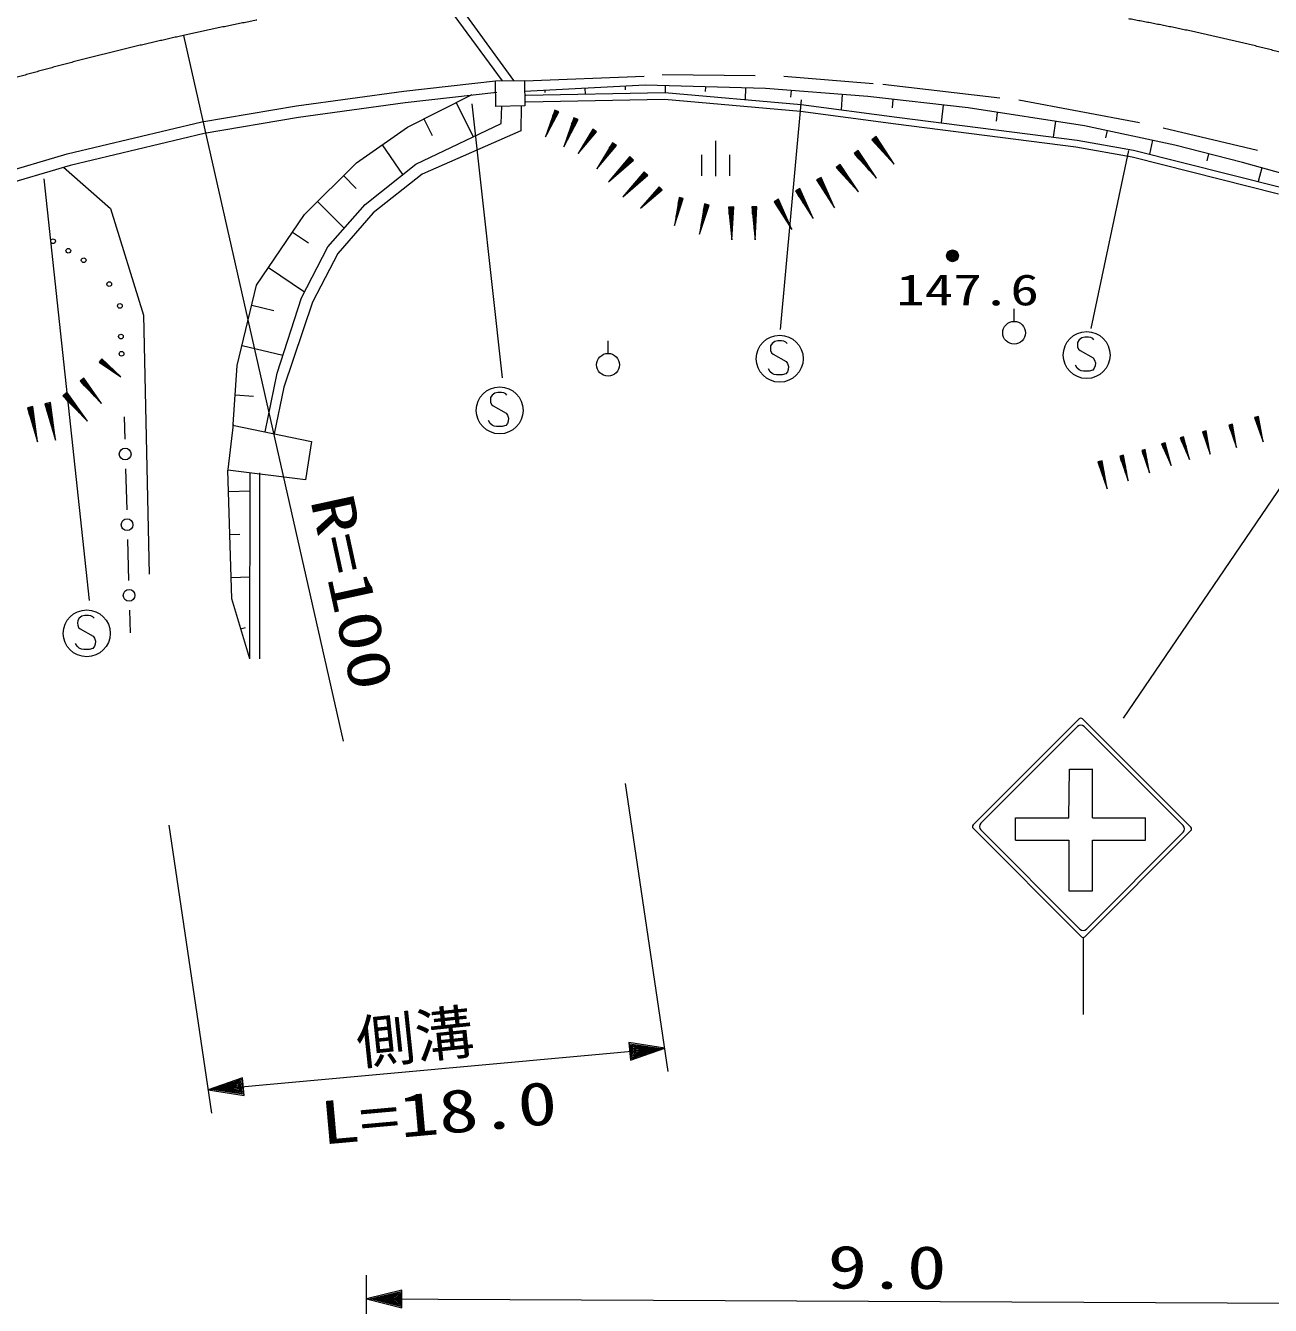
# Model space of a CAD drawing. Units: millimetres, scale not verified. Extents: x -2145 to 637855, y -94315 to 265685.
# Drawn here: x 183600 to 236446, y 148378 to 202698 of the extents above; entities that cross this region are included whole.
import ezdxf
from ezdxf.enums import TextEntityAlignment as Align

# ---------------------------------------------------------------- set-up
doc = ezdxf.new("R2010")
doc.units = ezdxf.units.MM
doc.header["$LTSCALE"] = 1000
doc.linetypes.add('LONG_DASHED_DOTTED', pattern=[15.25, 12, -1.5, 0.25, -1.5])
for name, color, linetype, lineweight in [('S-BGD', 7, 'Continuous', 13), ('S-BGD-CRST', 4, 'Continuous', 13), ('S-BGD-HTXT', 6, 'Continuous', 13), ('S-BMK', 2, 'LONG_DASHED_DOTTED', 13)]:
    doc.layers.add(name, color=color, linetype=linetype, lineweight=lineweight)
doc.styles.add('ＭＳ ゴシック', font='')
doc.styles.get('ＭＳ ゴシック').set_extended_font_data('MS Gothic')

# ---------------------------------------------------------------- blocks, each defined once
blk = doc.blocks.new('BUHIN2')
at = {"color": 7, "linetype": 'Continuous', "lineweight": 13}
blk.add_lwpolyline([(310, 645), (255, 705), (180, 740), (75, 760), (-80, 760), (-210, 725), (-320, 650), (-385, 540), (-390, 425), (-385, 350), (-345, 250), (-275, 195), (270, -120), (330, -210), (370, -335), (360, -455), (325, -550), (255, -640), (100, -685), (-130, -685), (-230, -670), (-325, -625), (-405, -550), (-475, -435)], dxfattribs=at)
blk.add_circle((0, 0), 995, dxfattribs=at)
blk = doc.blocks.new('BUHIN25')
at = {"color": 4, "linetype": 'Continuous', "lineweight": 13}
for points in [[(0, 0), (1498, -382), (1502, 368)], [(307, -1), (1407, 256), (1405, -269)], [(457, -2), (1351, 200), (1349, -212)], [(611, -3), (1294, 144), (1293, -156)], [(761, -3), (1238, 88), (1237, -99)]]:
    blk.add_lwpolyline(points, close=True, dxfattribs=at)
for points in [[(154, -1), (1464, 312), (1461, -325), (157, -1)], [(1181, -5), (915, -4), (1181, 32), (1181, -43), (915, -4)]]:
    blk.add_lwpolyline(points, dxfattribs=at)
blk = doc.blocks.new('BUHIN115')
at = {"color": 7, "linetype": 'Continuous', "lineweight": 13}
for p, q in [((-151, 252), (-215, 436)), ((-196, 443), (-57, 44)), ((38, -172), (-177, 449)), ((-158, 456), (132, -380)), ((76, -159), (-139, 462)), ((-125, 467), (13, 68)), ((-40, 290), (-104, 475))]:
    blk.add_line(p, q, dxfattribs=at)
blk.add_lwpolyline([(-237, 447), (164, -472), (-91, 498)], close=True, dxfattribs=at)
blk = doc.blocks.new('BUHIN116')
at = {"color": 7, "linetype": 'Continuous', "lineweight": 13}
for p, q in [((-130, 263), (-178, 452)), ((-159, 457), (-54, 48)), ((24, -174), (-140, 462)), ((-120, 467), (100, -390)), ((63, -165), (-101, 472)), ((-86, 476), (19, 67)), ((-16, 293), (-64, 482))]:
    blk.add_line(p, q, dxfattribs=at)
blk.add_lwpolyline([(-200, 465), (125, -484), (-49, 504)], close=True, dxfattribs=at)
blk = doc.blocks.new('BUHIN129')
at = {"color": 7, "linetype": 'Continuous', "lineweight": 13}
for p, q in [((478, 478), (-398, -398)), ((-193, -153), (458, 497)), ((-153, -193), (497, 458)), ((438, 517), (20, 99)), ((512, 443), (94, 25)), ((225, 344), (418, 537)), ((342, 228), (535, 421))]:
    blk.add_line(p, q, dxfattribs=at)
blk.add_lwpolyline([(418, 572), (-495, -495), (572, 418)], close=True, dxfattribs=at)
blk = doc.blocks.new('BUHIN133')
at = {"color": 7, "linetype": 'Continuous', "lineweight": 13}
for p, q in [((-94, 400), (-100, 673)), ((-72, 674), (-58, 83)), ((-22, -246), (-44, 675)), ((-16, 675), (13, -563)), ((34, -244), (12, 676)), ((33, 676), (47, 85)), ((71, 404), (64, 677))]:
    blk.add_line(p, q, dxfattribs=at)
blk.add_lwpolyline([(-125, 697), (17, -700), (92, 702)], close=True, dxfattribs=at)
blk = doc.blocks.new('BUHIN134')
at = {"color": 7, "linetype": 'Continuous', "lineweight": 13}
for p, q in [((-265, 315), (-394, 555)), ((-370, 568), (-89, 47)), ((92, -229), (-345, 581)), ((-320, 595), (267, -496)), ((141, -202), (-296, 608)), ((-277, 618), (3, 97)), ((-120, 393), (-249, 633))]:
    blk.add_line(p, q, dxfattribs=at)
blk.add_lwpolyline([(-427, 565), (332, -616), (-236, 668)], close=True, dxfattribs=at)
blk = doc.blocks.new('BUHIN135')
at = {"color": 7, "linetype": 'Continuous', "lineweight": 13}
for p, q in [((173, -176), (-393, 550)), ((-376, 563), (-13, 96)), ((-184, 367), (-352, 582)), ((-314, 266), (-481, 481)), ((-459, 499), (-96, 32)), ((128, -210), (-437, 516)), ((-415, 533), (346, -445))]:
    blk.add_line(p, q, dxfattribs=at)
blk.add_lwpolyline([(-516, 486), (430, -552), (-345, 619)], close=True, dxfattribs=at)
blk = doc.blocks.new('BUHIN240')
at = {"color": 7, "linetype": 'Continuous', "lineweight": 13}
blk.add_circle((0, 0), 99.5, dxfattribs=at)
blk = doc.blocks.new('BUHIN245')
at = {"color": 7, "linetype": 'Continuous', "lineweight": 13}
blk.add_circle((0, 0), 249, dxfattribs=at)
blk = doc.blocks.new('BUHIN251')
at = {"color": 7, "linetype": 'Continuous', "lineweight": 13}
blk.add_line((0, 229), (0, 750), dxfattribs=at)
blk.add_circle((0, -262), 484, dxfattribs=at)
blk = doc.blocks.new('BUHIN253')
at = {"color": 7, "linetype": 'Continuous', "lineweight": 13}
for p, q in [((0, 750), (0, -750)), ((-600, 154), (-600, -746)), ((600, 154), (600, -746))]:
    blk.add_line(p, q, dxfattribs=at)
blk = doc.blocks.new('BUHIN254')
at = {"color": 7, "linetype": 'Continuous', "lineweight": 13}
for centre, radius in [((0, 0), 250), ((0, 0), 219), ((0, 0), 188), ((0, 0), 156), ((0, 0), 125), ((0, 0), 93.8), ((0, -1), 62.5), ((0, 0), 31.2)]:
    blk.add_circle(centre, radius, dxfattribs=at)

msp = doc.modelspace()

# ---------------------------------------------------------------- linework, layer by layer
at = {"layer": 'S-BGD'}
for p, q in [((203853, 200356), (197774, 208610)), ((198268, 208675), (204318, 200363)), ((204776, 200347), (209856, 200554)), ((210618, 200621), (214575, 200577)), ((215785, 200554), (219584, 200240)), ((195107, 199296), (199655, 199913)), ((199655, 199913), (203543, 200351)), ((203543, 200351), (204776, 200369)), ((203558, 199269), (203543, 200351)), ((204776, 200369), (204792, 199287)), ((209908, 200164), (204783, 199904)), ((205637, 199948), (205642, 199856)), ((207345, 200034), (207357, 199798)), ((209054, 200121), (209061, 199976)), ((215013, 200027), (209908, 200164)), ((210759, 200141), (210752, 199862)), ((212461, 200096), (212455, 199904)), ((214162, 200050), (214149, 199560)), ((219359, 199684), (215013, 200027)), ((216100, 199941), (216078, 199666)), ((219987, 200218), (224956, 199635)), ((199717, 199417), (195183, 198802)), ((203599, 199854), (199717, 199417)), ((199819, 198388), (202560, 199774)), ((201874, 199428), (202606, 197982)), ((202540, 199377), (203833, 187741)), ((204832, 199749), (210741, 199863)), ((210730, 199563), (204838, 199449)), ((216493, 199051), (210730, 199563)), ((210741, 199863), (216527, 199349)), ((216530, 199543), (215634, 189797)), ((218273, 199770), (218222, 199123)), ((223618, 199204), (219359, 199684)), ((220424, 199564), (220383, 199201)), ((225763, 199546), (230889, 198582)), ((191080, 198614), (195107, 199296)), ((204792, 199287), (203558, 199269)), ((203793, 198547), (203816, 199273)), ((204641, 199285), (204618, 198232)), ((206146, 199057), (205723, 198082)), ((205810, 198342), (206124, 199066)), ((205854, 198323), (206168, 199047)), ((206102, 199076), (205900, 198611)), ((206185, 199040), (205983, 198575)), ((205987, 198871), (206080, 199085)), ((206116, 198814), (206210, 199029)), ((220541, 198509), (216493, 199051)), ((216527, 199349), (220580, 198807)), ((222553, 199324), (222468, 198568)), ((228559, 198449), (223618, 199204)), ((224853, 199015), (224797, 198647)), ((185363, 197250), (191080, 198614)), ((195183, 198802), (191180, 198124)), ((197648, 196877), (199819, 198388)), ((200172, 196823), (203793, 198547)), ((200504, 198734), (200862, 198028)), ((206953, 198726), (206495, 197670)), ((206589, 197952), (206929, 198736)), ((206637, 197931), (206977, 198716)), ((206905, 198747), (206687, 198243)), ((206995, 198708), (206776, 198204)), ((206781, 198524), (206882, 198757)), ((206921, 198464), (207022, 198696)), ((207554, 198081), (207690, 198271)), ((228192, 197540), (220541, 198509)), ((220580, 198807), (228238, 197836)), ((227323, 198637), (227221, 197965)), ((232395, 197625), (228559, 198449)), ((231897, 198358), (235897, 197417)), ((191180, 198124), (185491, 196766)), ((204618, 198232), (200438, 196396)), ((207749, 198229), (207129, 197367)), ((207269, 197602), (207729, 198243)), ((207308, 197574), (207768, 198215)), ((207710, 198257), (207414, 197845)), ((207783, 198205), (207487, 197793)), ((207668, 197999), (207805, 198189)), ((228238, 197836), (230641, 197408)), ((229518, 198243), (229452, 197937)), ((231436, 197831), (231309, 197240)), ((179601, 195561), (185363, 197250)), ((198734, 197632), (199608, 196376)), ((208591, 197650), (207920, 196716)), ((208071, 196971), (208570, 197665)), ((208113, 196941), (208612, 197635)), ((208549, 197681), (208228, 197235)), ((208628, 197624), (208307, 197178)), ((208380, 197490), (208528, 197696)), ((208504, 197401), (208652, 197607)), ((230578, 197115), (228192, 197540)), ((230423, 197399), (228821, 189848)), ((230641, 197408), (236869, 195838)), ((235255, 196893), (232395, 197625)), ((233825, 197259), (233746, 196952)), ((185491, 196766), (179753, 195084)), ((185204, 196682), (187199, 194928)), ((195437, 194686), (197648, 196877)), ((198012, 195109), (200172, 196823)), ((236795, 195548), (230578, 197115)), ((240248, 195494), (235255, 196893)), ((236087, 196660), (235924, 196077)), ((186313, 178293), (184383, 196195)), ((197096, 196330), (197636, 195785)), ((200438, 196396), (198358, 194746)), ((210545, 195776), (209794, 195025)), ((209970, 195235), (210528, 195793)), ((210004, 195201), (210562, 195759)), ((210511, 195810), (210152, 195452)), ((210575, 195746), (210216, 195388)), ((210328, 195662), (210494, 195827)), ((210428, 195562), (210594, 195727)), ((195990, 195234), (197120, 194094)), ((196434, 193314), (198012, 195109)), ((211428, 195356), (211177, 194324)), ((211218, 194595), (211405, 195361)), ((211381, 195367), (211262, 194874)), ((211265, 194583), (211451, 195350)), ((211303, 195145), (211358, 195373)), ((211469, 195346), (211349, 194853)), ((211440, 195112), (211495, 195339)), ((212512, 195081), (212240, 193963)), ((212285, 194257), (212487, 195088)), ((212461, 195094), (212332, 194560)), ((212335, 194245), (212537, 195075)), ((212376, 194854), (212436, 195100)), ((212556, 195071), (212426, 194537)), ((212525, 194817), (212585, 195064)), ((187199, 194928), (188606, 190405)), ((193406, 191678), (195437, 194686)), ((198358, 194746), (196851, 193030)), ((194930, 193934), (195606, 193477)), ((243927, 193497), (230201, 173308)), ((195318, 191148), (196434, 193314)), ((196851, 193030), (195781, 190955)), ((193914, 192430), (195446, 191396)), ((192589, 188272), (193406, 191678)), ((193202, 190827), (194135, 190603)), ((194275, 187945), (195318, 191148)), ((195781, 190955), (194560, 187345)), ((188606, 190405), (188844, 179409)), ((192793, 189124), (194524, 188709)), ((186822, 188500), (187183, 188207)), ((187004, 188384), (186837, 188519)), ((186923, 188283), (186756, 188418)), ((186770, 188435), (187131, 188143)), ((187346, 187998), (186784, 188452)), ((186798, 188470), (187555, 187858)), ((187374, 188032), (186811, 188487)), ((192412, 185770), (192589, 188272)), ((186107, 187402), (185945, 187596)), ((185965, 187613), (186316, 187191)), ((186532, 186973), (185985, 187630)), ((186005, 187646), (186741, 186762)), ((186572, 187006), (186024, 187663)), ((186039, 187675), (186391, 187253)), ((186224, 187499), (186062, 187694)), ((193765, 185457), (194275, 187945)), ((185399, 186758), (185212, 186983)), ((185235, 187002), (185641, 186515)), ((185890, 186264), (185258, 187021)), ((185281, 187040), (186131, 186021)), ((185936, 186302), (185304, 187060)), ((185322, 187074), (185727, 186587)), ((185535, 186871), (185348, 187096)), ((192501, 187021), (193282, 186966)), ((194560, 187345), (194157, 185377)), ((183770, 186174), (183708, 186459)), ((183738, 186466), (183872, 185846)), ((183976, 185508), (183767, 186472)), ((183796, 186478), (184077, 185181)), ((184034, 185521), (183826, 186485)), ((183848, 186490), (183982, 185870)), ((183943, 186211), (183881, 186497)), ((184512, 186319), (184447, 186624)), ((184478, 186631), (184621, 185970)), ((184731, 185609), (184509, 186638)), ((184540, 186644), (184840, 185260)), ((184794, 185623), (184572, 186651)), ((184595, 186656), (184738, 185995)), ((184696, 186359), (184630, 186664)), ((187784, 186099), (187810, 185142)), ((235852, 185848), (235799, 186056)), ((235820, 186062), (235936, 185612)), ((236022, 185367), (235842, 186067)), ((235863, 186073), (236105, 185130)), ((236064, 185378), (235884, 186078)), ((235900, 186082), (236016, 185632)), ((235978, 185881), (235924, 186088)), ((192412, 185770), (192180, 183858)), ((192386, 185744), (195745, 185046)), ((195745, 185046), (195486, 183419)), ((229204, 183938), (229144, 184164)), ((229167, 184170), (229297, 183680)), ((229392, 183414), (229190, 184177)), ((229214, 184183), (229485, 183156)), ((229438, 183426), (229237, 184189)), ((229254, 184193), (229384, 183703)), ((229340, 183974), (229280, 184200)), ((230129, 184200), (230074, 184407)), ((230095, 184413), (230214, 183964)), ((230301, 183719), (230116, 184418)), ((230138, 184424), (230386, 183483)), ((230344, 183731), (230159, 184430)), ((230175, 184434), (230294, 183985)), ((230254, 184233), (230199, 184440)), ((231054, 184462), (231004, 184650)), ((231023, 184655), (231131, 184247)), ((231211, 184025), (231042, 184660)), ((231062, 184666), (231288, 183810)), ((231249, 184035), (231081, 184671)), ((231096, 184675), (231204, 184266)), ((231167, 184492), (231117, 184680)), ((187845, 183883), (187893, 182143)), ((195486, 183419), (192180, 183832)), ((192350, 178369), (192180, 183832)), ((193124, 175827), (193129, 183713)), ((193529, 183713), (193524, 175826)), ((192208, 182922), (193129, 182950)), ((192265, 181101), (192696, 181114)), ((187928, 180884), (187976, 179144)), ((192322, 179279), (193126, 179305)), ((193124, 175827), (192350, 178369)), ((188011, 177885), (188037, 176928)), ((192737, 177098), (192931, 177157)), ((228326, 173272), (223824, 168770)), ((228256, 172946), (224150, 168840)), ((233070, 168670), (228468, 173272)), ((232744, 168741), (228539, 172946)), ((227888, 169077), (227911, 171142)), ((227911, 171142), (228910, 171142)), ((228887, 169077), (228887, 171130)), ((225629, 168124), (225629, 169077)), ((225629, 169077), (227888, 169077)), ((228887, 169077), (231147, 169077)), ((231147, 168124), (231147, 169077)), ((223824, 168628), (228426, 164026)), ((224150, 168557), (228355, 164352)), ((228567, 164026), (233070, 168528)), ((232744, 168458), (228638, 164352)), ((225629, 168124), (227888, 168124)), ((227888, 168124), (227888, 165979)), ((228887, 168124), (231147, 168124)), ((228887, 165979), (228887, 168124)), ((227888, 165979), (228887, 165979)), ((228498, 163997), (228498, 160723))]:
    msp.add_line(p, q, dxfattribs=at)
for points in [[(206069, 199113), (205677, 197975), (206240, 199039)], [(206870, 198787), (206445, 197554), (207055, 198707)], [(207685, 198300), (207061, 197272), (207836, 198192)], [(208522, 197728), (207846, 196613), (208686, 197610)], [(210494, 195857), (209711, 194943), (210625, 195725)], [(211342, 195398), (211149, 194210), (211523, 195354)], [(212419, 195127), (212210, 193840), (212615, 195080)], [(186729, 188415), (187638, 187790), (186836, 188548)], [(185913, 187599), (186822, 186665), (186067, 187728)], [(185175, 186986), (186225, 185908), (185354, 187135)], [(183677, 186480), (184108, 185038), (183905, 186529)], [(184413, 186645), (184873, 185108), (184656, 186698)], [(235776, 186070), (236132, 185026), (235941, 186113)], [(230982, 184663), (231313, 183716), (231132, 184702)], [(229118, 184179), (229515, 183043), (229298, 184227)], [(230050, 184421), (230414, 183379), (230215, 184465)]]:
    msp.add_lwpolyline(points, close=True, dxfattribs=at)
for centre in [(184765, 193546), (187154, 191724), (187603, 190802), (187650, 189501), (187674, 188768)]:
    msp.add_circle(centre, 99.5, dxfattribs=at)
for centre, radius, start, end in [((228397, 173201), 100, 45, 135), ((228397, 172805), 200, 45, 135), ((223895, 168699), 100, 135, 225), ((224291, 168699), 200, 135, 225), ((232603, 168599), 200, 315, 45), ((232999, 168599), 100, 315, 45), ((228497, 164493), 200, 225, 315), ((228497, 164097), 100, 225, 315)]:
    msp.add_arc(centre, radius, start, end, dxfattribs=at)
at = {"layer": 'S-BGD-CRST'}
for p, q in [((198060, 145193), (198080, 149655)), ((198076, 148655), (243209, 148450))]:
    msp.add_line(p, q, dxfattribs=at)
at = {"layer": 'S-BGD-HTXT'}
for p, q in [((190298, 202275), (197076, 172328)), ((210881, 158307), (209064, 170533)), ((189676, 168761), (191494, 156535)), ((191346, 157524), (210734, 159296))]:
    msp.add_line(p, q, dxfattribs=at)
for points in [[(210734, 159296), (209206, 159533), (209274, 158786)], [(210428, 159268), (209358, 158906), (209310, 159429)], [(210278, 159254), (209408, 158967), (209371, 159378)], [(210125, 159240), (209459, 159029), (209432, 159327)], [(209976, 159226), (209510, 159090), (209493, 159276)], [(191346, 157524), (192874, 157287), (192806, 158034)], [(191653, 157552), (192723, 157913), (192771, 157390)], [(191802, 157565), (192672, 157852), (192710, 157441)], [(191955, 157579), (192621, 157791), (192649, 157492)], [(192105, 157593), (192570, 157730), (192587, 157543)]]:
    msp.add_lwpolyline(points, close=True, dxfattribs=at)
for points in [[(210581, 159282), (209307, 158845), (209249, 159480), (210577, 159281)], [(209558, 159188), (209823, 159212), (209561, 159151), (209554, 159226), (209823, 159212)], [(191500, 157538), (192774, 157974), (192832, 157339), (191503, 157538)], [(192523, 157631), (192258, 157607), (192519, 157669), (192526, 157594), (192258, 157607)]]:
    msp.add_lwpolyline(points, dxfattribs=at)
at = {"layer": 'S-BMK'}
for centre, radius, start, end in [((211897, 106539), 98143, 83.04545, 102.71332), ((214063, 113452), 91017, 62.4831, 82.92786), ((215261, 88047), 116925, 102.32739, 109.6825)]:
    msp.add_arc(centre, radius, start, end, dxfattribs=at)

# ---------------------------------------------------------------- block references
at = {"layer": 'S-BGD'}
for name, p in [('BUHIN253', (212889, 197061)), ('BUHIN135', (220048, 197366)), ('BUHIN135', (219290, 196778)), ('BUHIN129', (208837, 196563)), ('BUHIN135', (218532, 196189)), ('BUHIN129', (209446, 195925)), ('BUHIN134', (217609, 195585)), ('BUHIN134', (216706, 195121)), ('BUHIN134', (215803, 194656)), ('BUHIN133', (213569, 194298)), ('BUHIN133', (214557, 194303)), ('BUHIN240', (185415, 193144)), ('BUHIN240', (186066, 192741)), ('BUHIN254', (222952, 192926)), ('BUHIN251', (225566, 189922)), ('BUHIN2', (228646, 188714)), ('BUHIN251', (208327, 188563)), ('BUHIN2', (215615, 188559)), ('BUHIN2', (203727, 186366)), ('BUHIN116', (234879, 185278)), ('BUHIN115', (232850, 184749)), ('BUHIN116', (233763, 184997)), ('BUHIN245', (187828, 184512)), ('BUHIN115', (232064, 184495)), ('BUHIN245', (187911, 181513)), ('BUHIN245', (187994, 178515)), ('BUHIN2', (186197, 176903))]:
    msp.add_blockref(name, p, dxfattribs=at)
at = {"layer": 'S-BGD-CRST'}
msp.add_blockref('BUHIN25', (198076, 148655), dxfattribs=at)

# ---------------------------------------------------------------- texts
at = {"layer": 'S-BGD', "style": 'ＭＳ ゴシック', "width": 1.35}
msp.add_text('147.6', height=1320, dxfattribs=at).set_placement((220558, 190427), align=Align.BOTTOM_LEFT)
at = {"layer": 'S-BGD-CRST', "style": 'ＭＳ ゴシック', "width": 1.35}
msp.add_text('9.0', height=1833, rotation=359.7, dxfattribs=at).set_placement((217640, 148547), align=Align.BOTTOM_LEFT)
at = {"layer": 'S-BGD-HTXT', "style": 'ＭＳ ゴシック', "width": 1.35}
for s, rotation, p in [('R=100', 282.3, (195143, 182451)), ('L=18.0', 5.1, (196228, 154653))]:
    msp.add_text(s, height=1833, rotation=rotation, dxfattribs=at).set_placement(p, align=Align.BOTTOM_LEFT)
at = {"layer": 'S-BGD-HTXT', "style": 'ＭＳ ゴシック'}
msp.add_text('側溝', height=1833, rotation=6, dxfattribs=at).set_placement((197794, 158048), align=Align.BOTTOM_LEFT)

doc.saveas('drawing.dxf')
